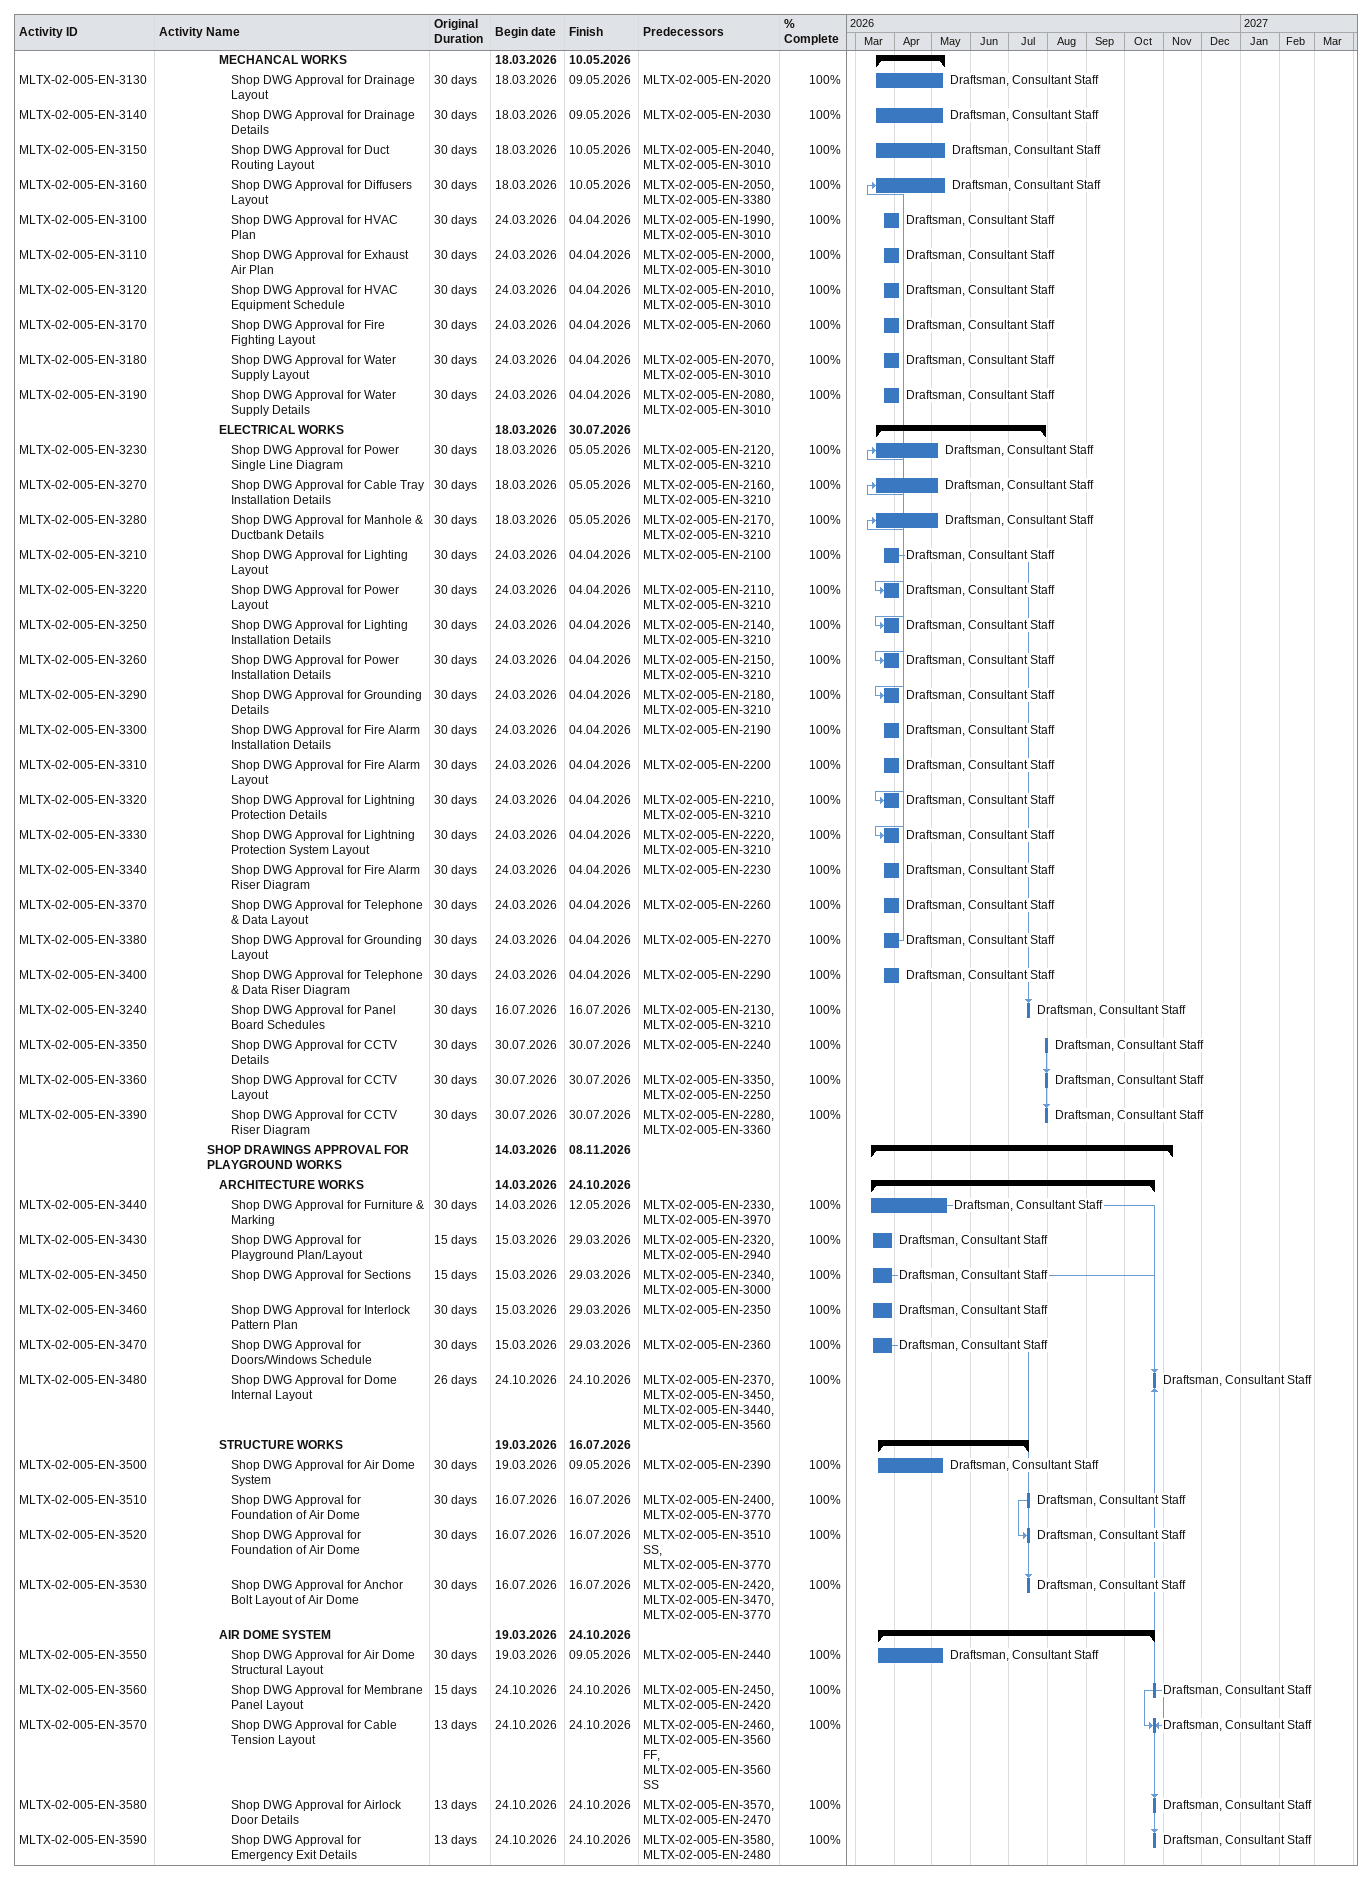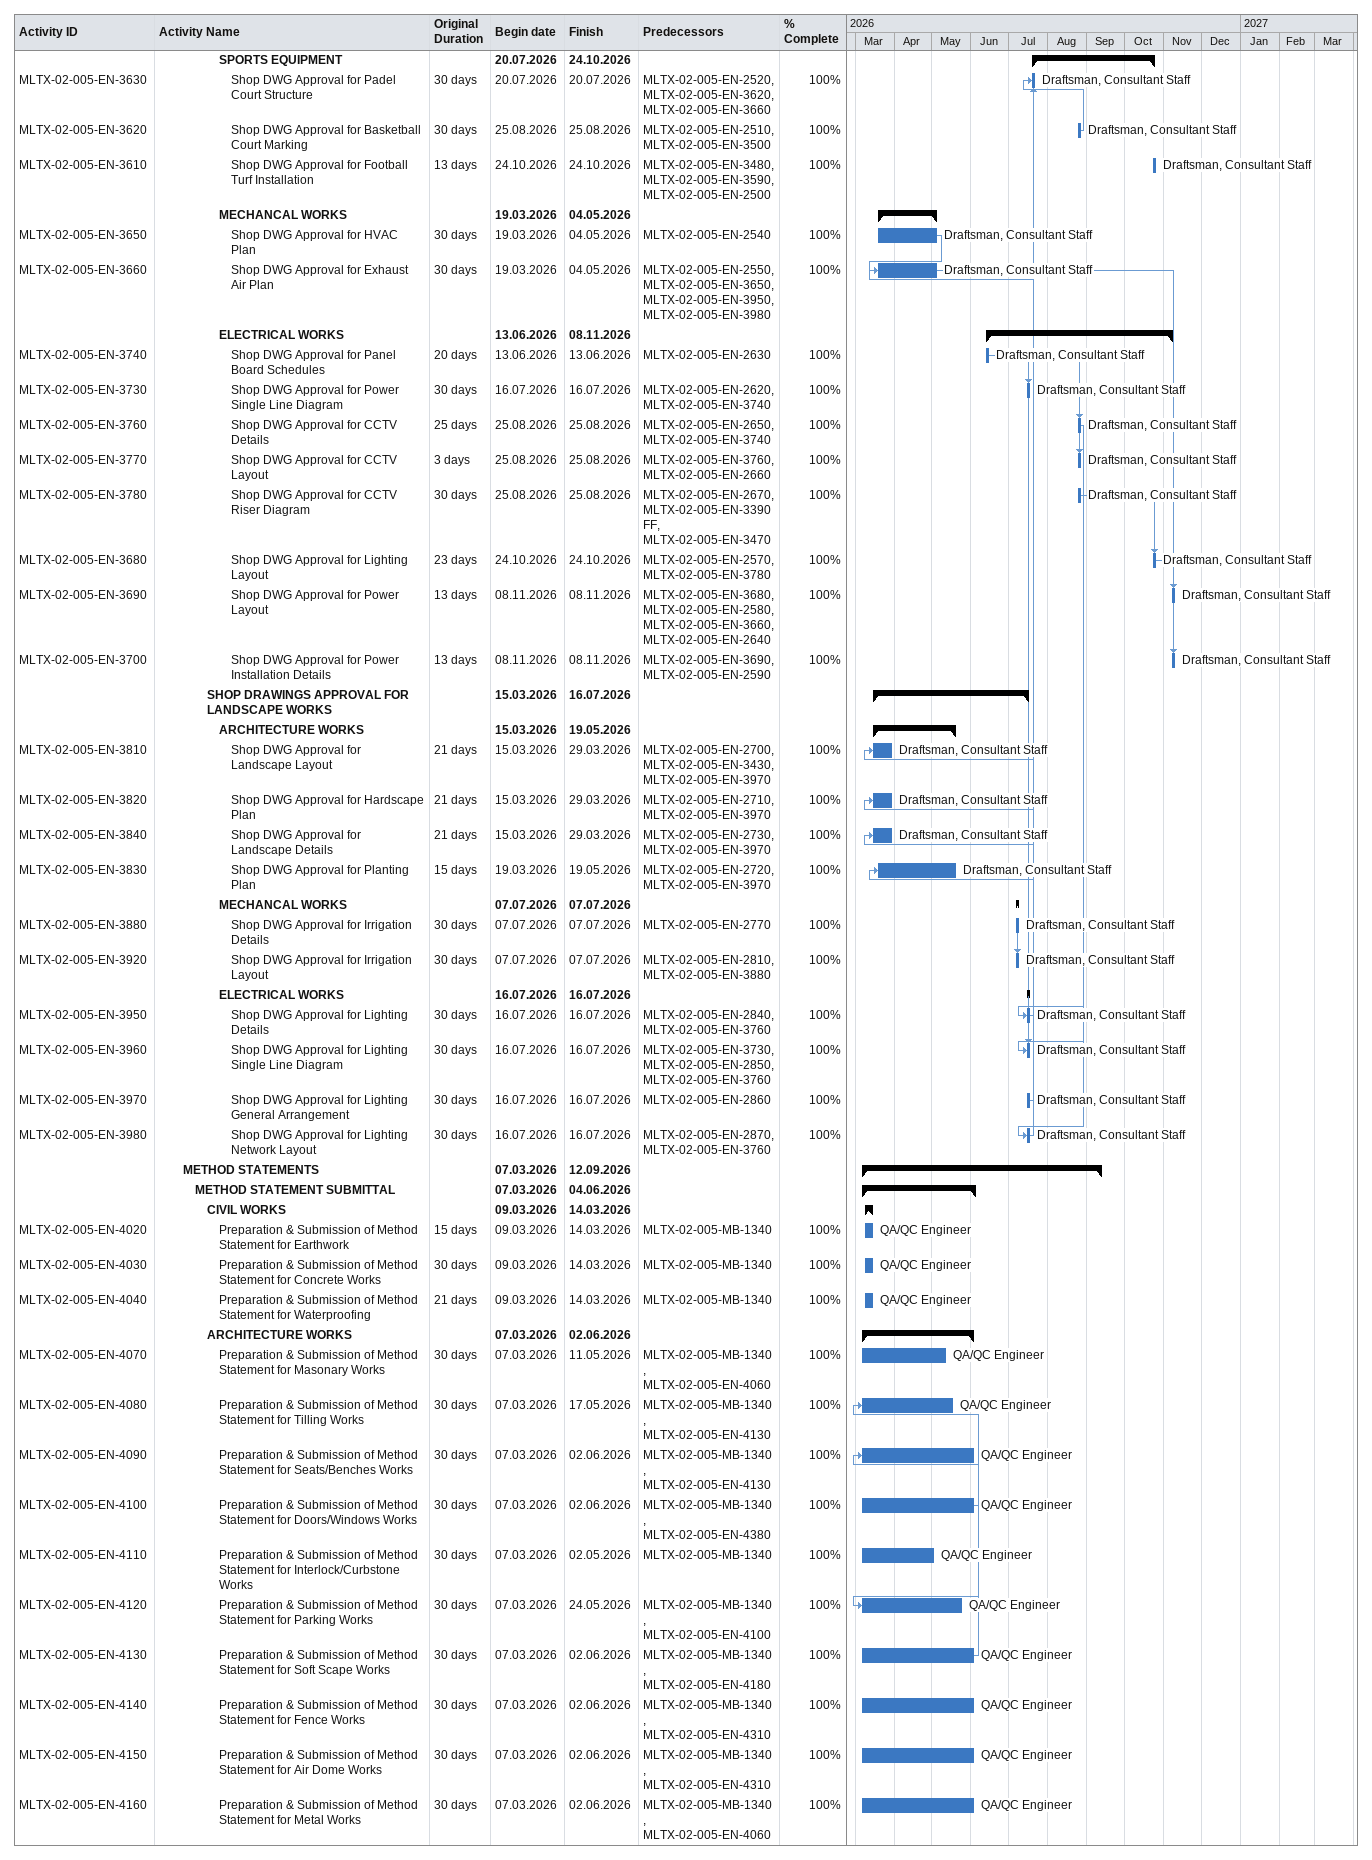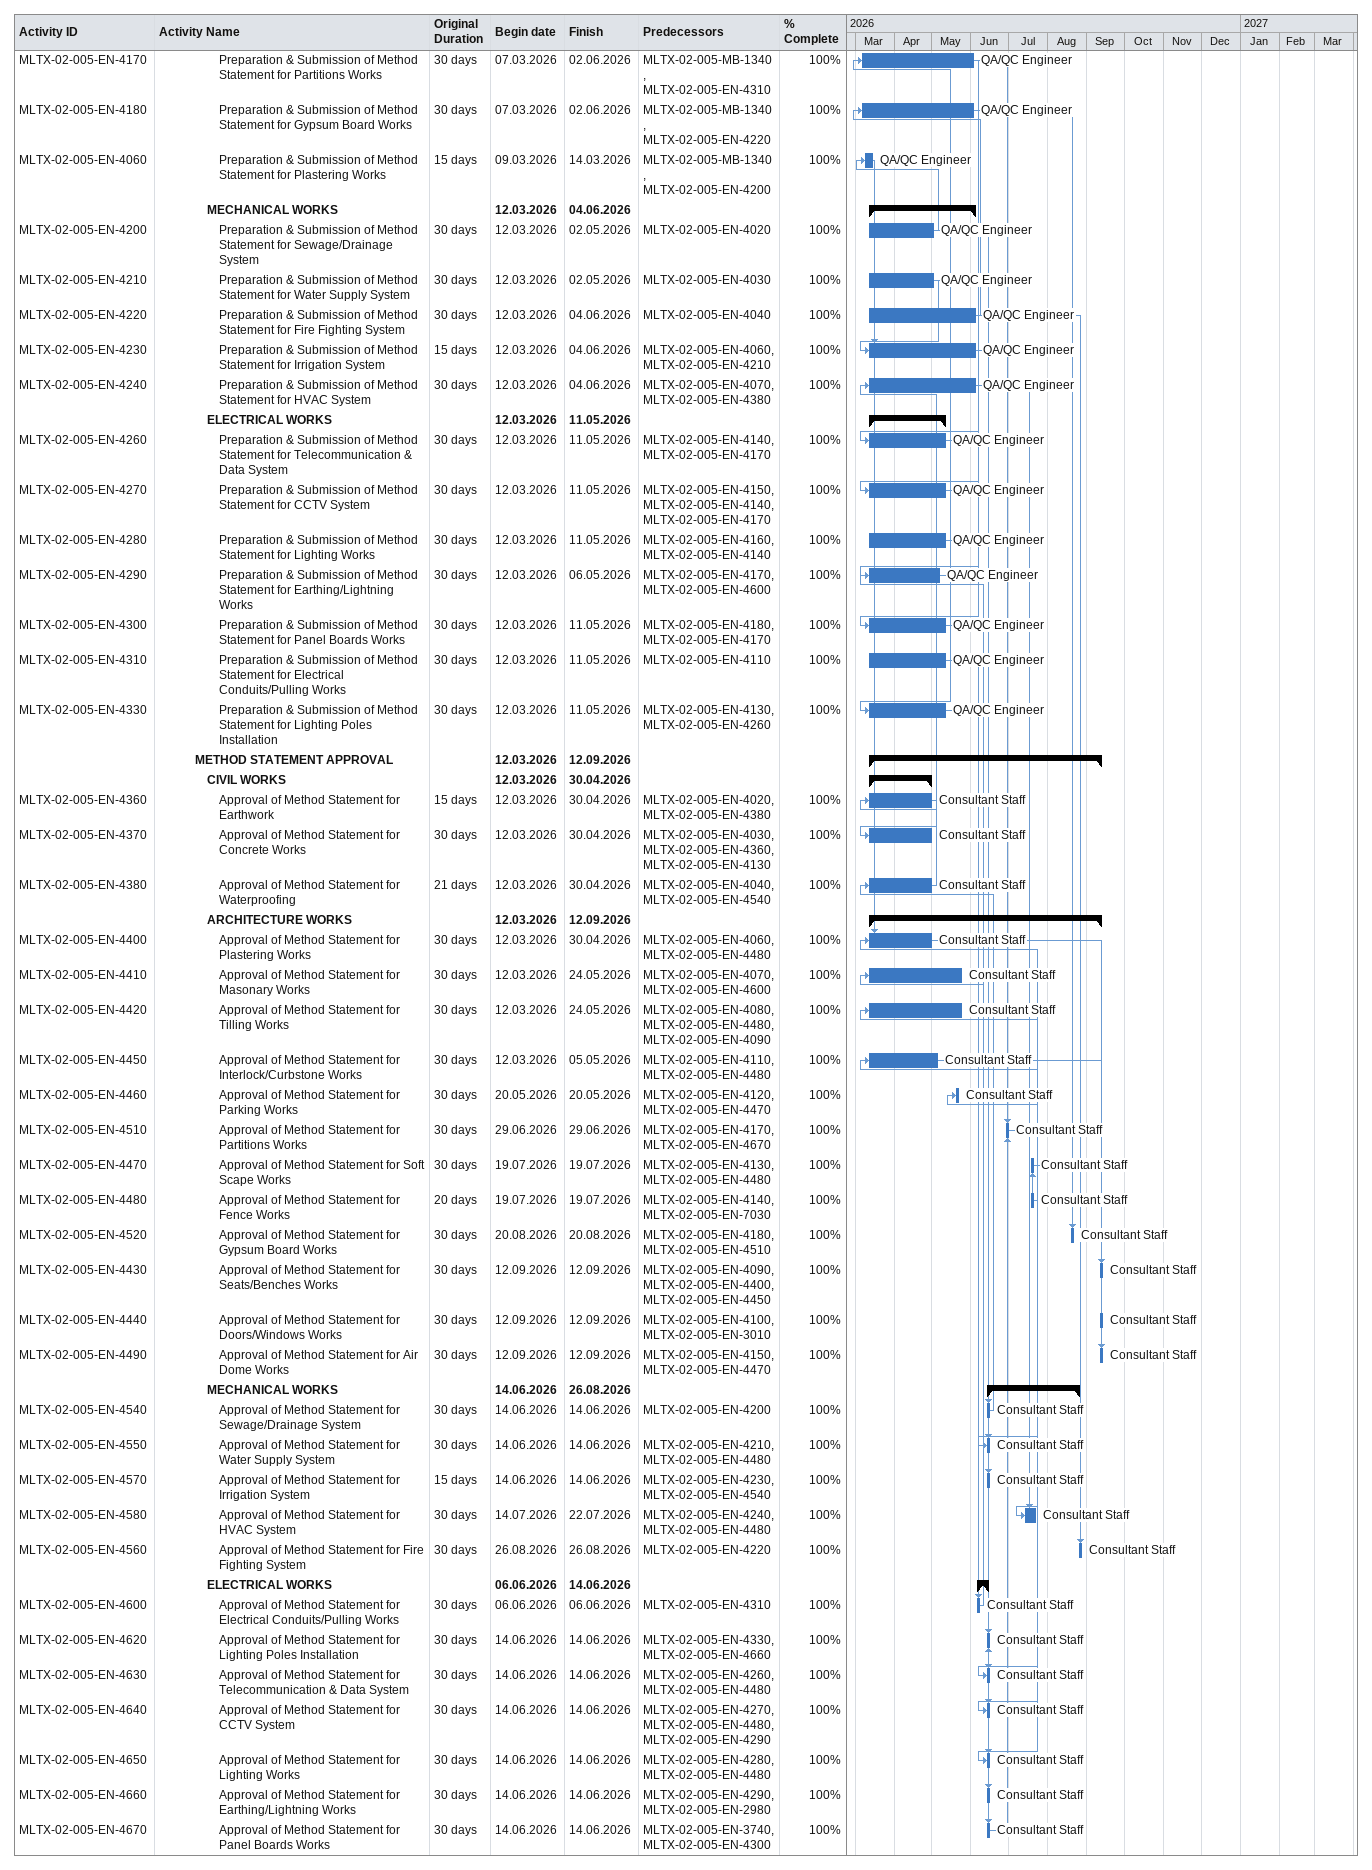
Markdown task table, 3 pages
| ID | Level | Task | Original duration | Start | Finish | Predecessors | Resources | % complete |
|---|---|---|---|---|---|---|---|---|
|  | 6 | **MECHANCAL WORKS** |  | 2026-03-18 | 2026-05-10 |  |  |  |
| MLTX-02-005-EN-3130 | 7 | Shop DWG Approval for Drainage Layout | 30d | 2026-03-18 | 2026-05-09 | MLTX-02-005-EN-2020 | Draftsman, Consultant Staff | 100 |
| MLTX-02-005-EN-3140 | 7 | Shop DWG Approval for Drainage Details | 30d | 2026-03-18 | 2026-05-09 | MLTX-02-005-EN-2030 | Draftsman, Consultant Staff | 100 |
| MLTX-02-005-EN-3150 | 7 | Shop DWG Approval for Duct Routing Layout | 30d | 2026-03-18 | 2026-05-10 | MLTX-02-005-EN-2040, MLTX-02-005-EN-3010 | Draftsman, Consultant Staff | 100 |
| MLTX-02-005-EN-3160 | 7 | Shop DWG Approval for Diffusers Layout | 30d | 2026-03-18 | 2026-05-10 | MLTX-02-005-EN-2050, MLTX-02-005-EN-3380 | Draftsman, Consultant Staff | 100 |
| MLTX-02-005-EN-3100 | 7 | Shop DWG Approval for HVAC Plan | 30d | 2026-03-24 | 2026-04-04 | MLTX-02-005-EN-1990, MLTX-02-005-EN-3010 | Draftsman, Consultant Staff | 100 |
| MLTX-02-005-EN-3110 | 7 | Shop DWG Approval for Exhaust Air Plan | 30d | 2026-03-24 | 2026-04-04 | MLTX-02-005-EN-2000, MLTX-02-005-EN-3010 | Draftsman, Consultant Staff | 100 |
| MLTX-02-005-EN-3120 | 7 | Shop DWG Approval for HVAC Equipment Schedule | 30d | 2026-03-24 | 2026-04-04 | MLTX-02-005-EN-2010, MLTX-02-005-EN-3010 | Draftsman, Consultant Staff | 100 |
| MLTX-02-005-EN-3170 | 7 | Shop DWG Approval for Fire Fighting Layout | 30d | 2026-03-24 | 2026-04-04 | MLTX-02-005-EN-2060 | Draftsman, Consultant Staff | 100 |
| MLTX-02-005-EN-3180 | 7 | Shop DWG Approval for Water Supply Layout | 30d | 2026-03-24 | 2026-04-04 | MLTX-02-005-EN-2070, MLTX-02-005-EN-3010 | Draftsman, Consultant Staff | 100 |
| MLTX-02-005-EN-3190 | 7 | Shop DWG Approval for Water Supply Details | 30d | 2026-03-24 | 2026-04-04 | MLTX-02-005-EN-2080, MLTX-02-005-EN-3010 | Draftsman, Consultant Staff | 100 |
|  | 6 | **ELECTRICAL WORKS** |  | 2026-03-18 | 2026-07-30 |  |  |  |
| MLTX-02-005-EN-3230 | 7 | Shop DWG Approval for Power Single Line Diagram | 30d | 2026-03-18 | 2026-05-05 | MLTX-02-005-EN-2120, MLTX-02-005-EN-3210 | Draftsman, Consultant Staff | 100 |
| MLTX-02-005-EN-3270 | 7 | Shop DWG Approval for Cable Tray Installation Details | 30d | 2026-03-18 | 2026-05-05 | MLTX-02-005-EN-2160, MLTX-02-005-EN-3210 | Draftsman, Consultant Staff | 100 |
| MLTX-02-005-EN-3280 | 7 | Shop DWG Approval for Manhole & Ductbank Details | 30d | 2026-03-18 | 2026-05-05 | MLTX-02-005-EN-2170, MLTX-02-005-EN-3210 | Draftsman, Consultant Staff | 100 |
| MLTX-02-005-EN-3210 | 7 | Shop DWG Approval for Lighting Layout | 30d | 2026-03-24 | 2026-04-04 | MLTX-02-005-EN-2100 | Draftsman, Consultant Staff | 100 |
| MLTX-02-005-EN-3220 | 7 | Shop DWG Approval for Power Layout | 30d | 2026-03-24 | 2026-04-04 | MLTX-02-005-EN-2110, MLTX-02-005-EN-3210 | Draftsman, Consultant Staff | 100 |
| MLTX-02-005-EN-3250 | 7 | Shop DWG Approval for Lighting Installation Details | 30d | 2026-03-24 | 2026-04-04 | MLTX-02-005-EN-2140, MLTX-02-005-EN-3210 | Draftsman, Consultant Staff | 100 |
| MLTX-02-005-EN-3260 | 7 | Shop DWG Approval for Power Installation Details | 30d | 2026-03-24 | 2026-04-04 | MLTX-02-005-EN-2150, MLTX-02-005-EN-3210 | Draftsman, Consultant Staff | 100 |
| MLTX-02-005-EN-3290 | 7 | Shop DWG Approval for Grounding Details | 30d | 2026-03-24 | 2026-04-04 | MLTX-02-005-EN-2180, MLTX-02-005-EN-3210 | Draftsman, Consultant Staff | 100 |
| MLTX-02-005-EN-3300 | 7 | Shop DWG Approval for Fire Alarm Installation Details | 30d | 2026-03-24 | 2026-04-04 | MLTX-02-005-EN-2190 | Draftsman, Consultant Staff | 100 |
| MLTX-02-005-EN-3310 | 7 | Shop DWG Approval for Fire Alarm Layout | 30d | 2026-03-24 | 2026-04-04 | MLTX-02-005-EN-2200 | Draftsman, Consultant Staff | 100 |
| MLTX-02-005-EN-3320 | 7 | Shop DWG Approval for Lightning Protection Details | 30d | 2026-03-24 | 2026-04-04 | MLTX-02-005-EN-2210, MLTX-02-005-EN-3210 | Draftsman, Consultant Staff | 100 |
| MLTX-02-005-EN-3330 | 7 | Shop DWG Approval for Lightning Protection System Layout | 30d | 2026-03-24 | 2026-04-04 | MLTX-02-005-EN-2220, MLTX-02-005-EN-3210 | Draftsman, Consultant Staff | 100 |
| MLTX-02-005-EN-3340 | 7 | Shop DWG Approval for Fire Alarm Riser Diagram | 30d | 2026-03-24 | 2026-04-04 | MLTX-02-005-EN-2230 | Draftsman, Consultant Staff | 100 |
| MLTX-02-005-EN-3370 | 7 | Shop DWG Approval for Telephone & Data Layout | 30d | 2026-03-24 | 2026-04-04 | MLTX-02-005-EN-2260 | Draftsman, Consultant Staff | 100 |
| MLTX-02-005-EN-3380 | 7 | Shop DWG Approval for Grounding Layout | 30d | 2026-03-24 | 2026-04-04 | MLTX-02-005-EN-2270 | Draftsman, Consultant Staff | 100 |
| MLTX-02-005-EN-3400 | 7 | Shop DWG Approval for Telephone & Data Riser Diagram | 30d | 2026-03-24 | 2026-04-04 | MLTX-02-005-EN-2290 | Draftsman, Consultant Staff | 100 |
| MLTX-02-005-EN-3240 | 7 | Shop DWG Approval for Panel Board Schedules | 30d | 2026-07-16 | 2026-07-16 | MLTX-02-005-EN-2130, MLTX-02-005-EN-3210 | Draftsman, Consultant Staff | 100 |
| MLTX-02-005-EN-3350 | 7 | Shop DWG Approval for CCTV Details | 30d | 2026-07-30 | 2026-07-30 | MLTX-02-005-EN-2240 | Draftsman, Consultant Staff | 100 |
| MLTX-02-005-EN-3360 | 7 | Shop DWG Approval for CCTV Layout | 30d | 2026-07-30 | 2026-07-30 | MLTX-02-005-EN-3350, MLTX-02-005-EN-2250 | Draftsman, Consultant Staff | 100 |
| MLTX-02-005-EN-3390 | 7 | Shop DWG Approval for CCTV Riser Diagram | 30d | 2026-07-30 | 2026-07-30 | MLTX-02-005-EN-2280, MLTX-02-005-EN-3360 | Draftsman, Consultant Staff | 100 |
|  | 5 | **SHOP DRAWINGS APPROVAL FOR PLAYGROUND WORKS** |  | 2026-03-14 | 2026-11-08 |  |  |  |
|  | 6 | **ARCHITECTURE WORKS** |  | 2026-03-14 | 2026-10-24 |  |  |  |
| MLTX-02-005-EN-3440 | 7 | Shop DWG Approval for Furniture & Marking | 30d | 2026-03-14 | 2026-05-12 | MLTX-02-005-EN-2330, MLTX-02-005-EN-3970 | Draftsman, Consultant Staff | 100 |
| MLTX-02-005-EN-3430 | 7 | Shop DWG Approval for Playground Plan/Layout | 15d | 2026-03-15 | 2026-03-29 | MLTX-02-005-EN-2320, MLTX-02-005-EN-2940 | Draftsman, Consultant Staff | 100 |
| MLTX-02-005-EN-3450 | 7 | Shop DWG Approval for Sections | 15d | 2026-03-15 | 2026-03-29 | MLTX-02-005-EN-2340, MLTX-02-005-EN-3000 | Draftsman, Consultant Staff | 100 |
| MLTX-02-005-EN-3460 | 7 | Shop DWG Approval for Interlock Pattern Plan | 30d | 2026-03-15 | 2026-03-29 | MLTX-02-005-EN-2350 | Draftsman, Consultant Staff | 100 |
| MLTX-02-005-EN-3470 | 7 | Shop DWG Approval for Doors/Windows Schedule | 30d | 2026-03-15 | 2026-03-29 | MLTX-02-005-EN-2360 | Draftsman, Consultant Staff | 100 |
| MLTX-02-005-EN-3480 | 7 | Shop DWG Approval for Dome Internal Layout | 26d | 2026-10-24 | 2026-10-24 | MLTX-02-005-EN-2370, MLTX-02-005-EN-3450, MLTX-02-005-EN-3440, MLTX-02-005-EN-3560 | Draftsman, Consultant Staff | 100 |
|  | 6 | **STRUCTURE WORKS** |  | 2026-03-19 | 2026-07-16 |  |  |  |
| MLTX-02-005-EN-3500 | 7 | Shop DWG Approval for Air Dome System | 30d | 2026-03-19 | 2026-05-09 | MLTX-02-005-EN-2390 | Draftsman, Consultant Staff | 100 |
| MLTX-02-005-EN-3510 | 7 | Shop DWG Approval for Foundation of Air Dome | 30d | 2026-07-16 | 2026-07-16 | MLTX-02-005-EN-2400, MLTX-02-005-EN-3770 | Draftsman, Consultant Staff | 100 |
| MLTX-02-005-EN-3520 | 7 | Shop DWG Approval for Foundation of Air Dome | 30d | 2026-07-16 | 2026-07-16 | MLTX-02-005-EN-3510SS, MLTX-02-005-EN-3770 | Draftsman, Consultant Staff | 100 |
| MLTX-02-005-EN-3530 | 7 | Shop DWG Approval for Anchor Bolt Layout of Air Dome | 30d | 2026-07-16 | 2026-07-16 | MLTX-02-005-EN-2420, MLTX-02-005-EN-3470, MLTX-02-005-EN-3770 | Draftsman, Consultant Staff | 100 |
|  | 6 | **AIR DOME SYSTEM** |  | 2026-03-19 | 2026-10-24 |  |  |  |
| MLTX-02-005-EN-3550 | 7 | Shop DWG Approval for Air Dome Structural Layout | 30d | 2026-03-19 | 2026-05-09 | MLTX-02-005-EN-2440 | Draftsman, Consultant Staff | 100 |
| MLTX-02-005-EN-3560 | 7 | Shop DWG Approval for Membrane Panel Layout | 15d | 2026-10-24 | 2026-10-24 | MLTX-02-005-EN-2450, MLTX-02-005-EN-2420 | Draftsman, Consultant Staff | 100 |
| MLTX-02-005-EN-3570 | 7 | Shop DWG Approval for Cable Tension Layout | 13d | 2026-10-24 | 2026-10-24 | MLTX-02-005-EN-2460, MLTX-02-005-EN-3560FF, MLTX-02-005-EN-3560SS | Draftsman, Consultant Staff | 100 |
| MLTX-02-005-EN-3580 | 7 | Shop DWG Approval for Airlock Door Details | 13d | 2026-10-24 | 2026-10-24 | MLTX-02-005-EN-3570, MLTX-02-005-EN-2470 | Draftsman, Consultant Staff | 100 |
| MLTX-02-005-EN-3590 | 7 | Shop DWG Approval for Emergency Exit Details | 13d | 2026-10-24 | 2026-10-24 | MLTX-02-005-EN-3580, MLTX-02-005-EN-2480 | Draftsman, Consultant Staff | 100 |
|  | 6 | **SPORTS EQUIPMENT** |  | 2026-07-20 | 2026-10-24 |  |  |  |
| MLTX-02-005-EN-3630 | 7 | Shop DWG Approval for Padel Court Structure | 30d | 2026-07-20 | 2026-07-20 | MLTX-02-005-EN-2520, MLTX-02-005-EN-3620, MLTX-02-005-EN-3660 | Draftsman, Consultant Staff | 100 |
| MLTX-02-005-EN-3620 | 7 | Shop DWG Approval for Basketball Court Marking | 30d | 2026-08-25 | 2026-08-25 | MLTX-02-005-EN-2510, MLTX-02-005-EN-3500 | Draftsman, Consultant Staff | 100 |
| MLTX-02-005-EN-3610 | 7 | Shop DWG Approval for Football Turf Installation | 13d | 2026-10-24 | 2026-10-24 | MLTX-02-005-EN-3480, MLTX-02-005-EN-3590, MLTX-02-005-EN-2500 | Draftsman, Consultant Staff | 100 |
|  | 6 | **MECHANCAL WORKS** |  | 2026-03-19 | 2026-05-04 |  |  |  |
| MLTX-02-005-EN-3650 | 7 | Shop DWG Approval for HVAC Plan | 30d | 2026-03-19 | 2026-05-04 | MLTX-02-005-EN-2540 | Draftsman, Consultant Staff | 100 |
| MLTX-02-005-EN-3660 | 7 | Shop DWG Approval for Exhaust Air Plan | 30d | 2026-03-19 | 2026-05-04 | MLTX-02-005-EN-2550, MLTX-02-005-EN-3650, MLTX-02-005-EN-3950, MLTX-02-005-EN-3980 | Draftsman, Consultant Staff | 100 |
|  | 6 | **ELECTRICAL WORKS** |  | 2026-06-13 | 2026-11-08 |  |  |  |
| MLTX-02-005-EN-3740 | 7 | Shop DWG Approval for Panel Board Schedules | 20d | 2026-06-13 | 2026-06-13 | MLTX-02-005-EN-2630 | Draftsman, Consultant Staff | 100 |
| MLTX-02-005-EN-3730 | 7 | Shop DWG Approval for Power Single Line Diagram | 30d | 2026-07-16 | 2026-07-16 | MLTX-02-005-EN-2620, MLTX-02-005-EN-3740 | Draftsman, Consultant Staff | 100 |
| MLTX-02-005-EN-3760 | 7 | Shop DWG Approval for CCTV Details | 25d | 2026-08-25 | 2026-08-25 | MLTX-02-005-EN-2650, MLTX-02-005-EN-3740 | Draftsman, Consultant Staff | 100 |
| MLTX-02-005-EN-3770 | 7 | Shop DWG Approval for CCTV Layout | 3d | 2026-08-25 | 2026-08-25 | MLTX-02-005-EN-3760, MLTX-02-005-EN-2660 | Draftsman, Consultant Staff | 100 |
| MLTX-02-005-EN-3780 | 7 | Shop DWG Approval for CCTV Riser Diagram | 30d | 2026-08-25 | 2026-08-25 | MLTX-02-005-EN-2670, MLTX-02-005-EN-3390FF, MLTX-02-005-EN-3470 | Draftsman, Consultant Staff | 100 |
| MLTX-02-005-EN-3680 | 7 | Shop DWG Approval for Lighting Layout | 23d | 2026-10-24 | 2026-10-24 | MLTX-02-005-EN-2570, MLTX-02-005-EN-3780 | Draftsman, Consultant Staff | 100 |
| MLTX-02-005-EN-3690 | 7 | Shop DWG Approval for Power Layout | 13d | 2026-11-08 | 2026-11-08 | MLTX-02-005-EN-3680, MLTX-02-005-EN-2580, MLTX-02-005-EN-3660, MLTX-02-005-EN-2640 | Draftsman, Consultant Staff | 100 |
| MLTX-02-005-EN-3700 | 7 | Shop DWG Approval for Power Installation Details | 13d | 2026-11-08 | 2026-11-08 | MLTX-02-005-EN-3690, MLTX-02-005-EN-2590 | Draftsman, Consultant Staff | 100 |
|  | 5 | **SHOP DRAWINGS APPROVAL FOR LANDSCAPE WORKS** |  | 2026-03-15 | 2026-07-16 |  |  |  |
|  | 6 | **ARCHITECTURE WORKS** |  | 2026-03-15 | 2026-05-19 |  |  |  |
| MLTX-02-005-EN-3810 | 7 | Shop DWG Approval for Landscape Layout | 21d | 2026-03-15 | 2026-03-29 | MLTX-02-005-EN-2700, MLTX-02-005-EN-3430, MLTX-02-005-EN-3970 | Draftsman, Consultant Staff | 100 |
| MLTX-02-005-EN-3820 | 7 | Shop DWG Approval for Hardscape Plan | 21d | 2026-03-15 | 2026-03-29 | MLTX-02-005-EN-2710, MLTX-02-005-EN-3970 | Draftsman, Consultant Staff | 100 |
| MLTX-02-005-EN-3840 | 7 | Shop DWG Approval for Landscape Details | 21d | 2026-03-15 | 2026-03-29 | MLTX-02-005-EN-2730, MLTX-02-005-EN-3970 | Draftsman, Consultant Staff | 100 |
| MLTX-02-005-EN-3830 | 7 | Shop DWG Approval for Planting Plan | 15d | 2026-03-19 | 2026-05-19 | MLTX-02-005-EN-2720, MLTX-02-005-EN-3970 | Draftsman, Consultant Staff | 100 |
|  | 6 | **MECHANCAL WORKS** |  | 2026-07-07 | 2026-07-07 |  |  |  |
| MLTX-02-005-EN-3880 | 7 | Shop DWG Approval for Irrigation Details | 30d | 2026-07-07 | 2026-07-07 | MLTX-02-005-EN-2770 | Draftsman, Consultant Staff | 100 |
| MLTX-02-005-EN-3920 | 7 | Shop DWG Approval for Irrigation Layout | 30d | 2026-07-07 | 2026-07-07 | MLTX-02-005-EN-2810, MLTX-02-005-EN-3880 | Draftsman, Consultant Staff | 100 |
|  | 6 | **ELECTRICAL WORKS** |  | 2026-07-16 | 2026-07-16 |  |  |  |
| MLTX-02-005-EN-3950 | 7 | Shop DWG Approval for Lighting Details | 30d | 2026-07-16 | 2026-07-16 | MLTX-02-005-EN-2840, MLTX-02-005-EN-3760 | Draftsman, Consultant Staff | 100 |
| MLTX-02-005-EN-3960 | 7 | Shop DWG Approval for Lighting Single Line Diagram | 30d | 2026-07-16 | 2026-07-16 | MLTX-02-005-EN-3730, MLTX-02-005-EN-2850, MLTX-02-005-EN-3760 | Draftsman, Consultant Staff | 100 |
| MLTX-02-005-EN-3970 | 7 | Shop DWG Approval for Lighting General Arrangement | 30d | 2026-07-16 | 2026-07-16 | MLTX-02-005-EN-2860 | Draftsman, Consultant Staff | 100 |
| MLTX-02-005-EN-3980 | 7 | Shop DWG Approval for Lighting Network Layout | 30d | 2026-07-16 | 2026-07-16 | MLTX-02-005-EN-2870, MLTX-02-005-EN-3760 | Draftsman, Consultant Staff | 100 |
|  | 3 | **METHOD STATEMENTS** |  | 2026-03-07 | 2026-09-12 |  |  |  |
|  | 4 | **METHOD STATEMENT SUBMITTAL** |  | 2026-03-07 | 2026-06-04 |  |  |  |
|  | 5 | **CIVIL WORKS** |  | 2026-03-09 | 2026-03-14 |  |  |  |
| MLTX-02-005-EN-4020 | 6 | Preparation & Submission of Method Statement for Earthwork | 15d | 2026-03-09 | 2026-03-14 | MLTX-02-005-MB-1340 | QA/QC Engineer | 100 |
| MLTX-02-005-EN-4030 | 6 | Preparation & Submission of Method Statement for Concrete Works | 30d | 2026-03-09 | 2026-03-14 | MLTX-02-005-MB-1340 | QA/QC Engineer | 100 |
| MLTX-02-005-EN-4040 | 6 | Preparation & Submission of Method Statement for Waterproofing | 21d | 2026-03-09 | 2026-03-14 | MLTX-02-005-MB-1340 | QA/QC Engineer | 100 |
|  | 5 | **ARCHITECTURE WORKS** |  | 2026-03-07 | 2026-06-02 |  |  |  |
| MLTX-02-005-EN-4070 | 6 | Preparation & Submission of Method Statement for Masonary Works | 30d | 2026-03-07 | 2026-05-11 | MLTX-02-005-MB-1340, MLTX-02-005-EN-4060 | QA/QC Engineer | 100 |
| MLTX-02-005-EN-4080 | 6 | Preparation & Submission of Method Statement for Tilling Works | 30d | 2026-03-07 | 2026-05-17 | MLTX-02-005-MB-1340, MLTX-02-005-EN-4130 | QA/QC Engineer | 100 |
| MLTX-02-005-EN-4090 | 6 | Preparation & Submission of Method Statement for Seats/Benches Works | 30d | 2026-03-07 | 2026-06-02 | MLTX-02-005-MB-1340, MLTX-02-005-EN-4130 | QA/QC Engineer | 100 |
| MLTX-02-005-EN-4100 | 6 | Preparation & Submission of Method Statement for Doors/Windows Works | 30d | 2026-03-07 | 2026-06-02 | MLTX-02-005-MB-1340, MLTX-02-005-EN-4380 | QA/QC Engineer | 100 |
| MLTX-02-005-EN-4110 | 6 | Preparation & Submission of Method Statement for Interlock/Curbstone Works | 30d | 2026-03-07 | 2026-05-02 | MLTX-02-005-MB-1340 | QA/QC Engineer | 100 |
| MLTX-02-005-EN-4120 | 6 | Preparation & Submission of Method Statement for Parking Works | 30d | 2026-03-07 | 2026-05-24 | MLTX-02-005-MB-1340, MLTX-02-005-EN-4100 | QA/QC Engineer | 100 |
| MLTX-02-005-EN-4130 | 6 | Preparation & Submission of Method Statement for Soft Scape Works | 30d | 2026-03-07 | 2026-06-02 | MLTX-02-005-MB-1340, MLTX-02-005-EN-4180 | QA/QC Engineer | 100 |
| MLTX-02-005-EN-4140 | 6 | Preparation & Submission of Method Statement for Fence Works | 30d | 2026-03-07 | 2026-06-02 | MLTX-02-005-MB-1340, MLTX-02-005-EN-4310 | QA/QC Engineer | 100 |
| MLTX-02-005-EN-4150 | 6 | Preparation & Submission of Method Statement for Air Dome Works | 30d | 2026-03-07 | 2026-06-02 | MLTX-02-005-MB-1340, MLTX-02-005-EN-4310 | QA/QC Engineer | 100 |
| MLTX-02-005-EN-4160 | 6 | Preparation & Submission of Method Statement for Metal Works | 30d | 2026-03-07 | 2026-06-02 | MLTX-02-005-MB-1340, MLTX-02-005-EN-4060 | QA/QC Engineer | 100 |
| MLTX-02-005-EN-4170 | 6 | Preparation & Submission of Method Statement for Partitions Works | 30d | 2026-03-07 | 2026-06-02 | MLTX-02-005-MB-1340, MLTX-02-005-EN-4310 | QA/QC Engineer | 100 |
| MLTX-02-005-EN-4180 | 6 | Preparation & Submission of Method Statement for Gypsum Board Works | 30d | 2026-03-07 | 2026-06-02 | MLTX-02-005-MB-1340, MLTX-02-005-EN-4220 | QA/QC Engineer | 100 |
| MLTX-02-005-EN-4060 | 6 | Preparation & Submission of Method Statement for Plastering Works | 15d | 2026-03-09 | 2026-03-14 | MLTX-02-005-MB-1340, MLTX-02-005-EN-4200 | QA/QC Engineer | 100 |
|  | 5 | **MECHANICAL WORKS** |  | 2026-03-12 | 2026-06-04 |  |  |  |
| MLTX-02-005-EN-4200 | 6 | Preparation & Submission of Method Statement for Sewage/Drainage System | 30d | 2026-03-12 | 2026-05-02 | MLTX-02-005-EN-4020 | QA/QC Engineer | 100 |
| MLTX-02-005-EN-4210 | 6 | Preparation & Submission of Method Statement for Water Supply System | 30d | 2026-03-12 | 2026-05-02 | MLTX-02-005-EN-4030 | QA/QC Engineer | 100 |
| MLTX-02-005-EN-4220 | 6 | Preparation & Submission of Method Statement for Fire Fighting System | 30d | 2026-03-12 | 2026-06-04 | MLTX-02-005-EN-4040 | QA/QC Engineer | 100 |
| MLTX-02-005-EN-4230 | 6 | Preparation & Submission of Method Statement for Irrigation System | 15d | 2026-03-12 | 2026-06-04 | MLTX-02-005-EN-4060, MLTX-02-005-EN-4210 | QA/QC Engineer | 100 |
| MLTX-02-005-EN-4240 | 6 | Preparation & Submission of Method Statement for HVAC System | 30d | 2026-03-12 | 2026-06-04 | MLTX-02-005-EN-4070, MLTX-02-005-EN-4380 | QA/QC Engineer | 100 |
|  | 5 | **ELECTRICAL WORKS** |  | 2026-03-12 | 2026-05-11 |  |  |  |
| MLTX-02-005-EN-4260 | 6 | Preparation & Submission of Method Statement for Telecommunication & Data System | 30d | 2026-03-12 | 2026-05-11 | MLTX-02-005-EN-4140, MLTX-02-005-EN-4170 | QA/QC Engineer | 100 |
| MLTX-02-005-EN-4270 | 6 | Preparation & Submission of Method Statement for CCTV System | 30d | 2026-03-12 | 2026-05-11 | MLTX-02-005-EN-4150, MLTX-02-005-EN-4140, MLTX-02-005-EN-4170 | QA/QC Engineer | 100 |
| MLTX-02-005-EN-4280 | 6 | Preparation & Submission of Method Statement for Lighting Works | 30d | 2026-03-12 | 2026-05-11 | MLTX-02-005-EN-4160, MLTX-02-005-EN-4140 | QA/QC Engineer | 100 |
| MLTX-02-005-EN-4290 | 6 | Preparation & Submission of Method Statement for Earthing/Lightning Works | 30d | 2026-03-12 | 2026-05-06 | MLTX-02-005-EN-4170, MLTX-02-005-EN-4600 | QA/QC Engineer | 100 |
| MLTX-02-005-EN-4300 | 6 | Preparation & Submission of Method Statement for Panel Boards Works | 30d | 2026-03-12 | 2026-05-11 | MLTX-02-005-EN-4180, MLTX-02-005-EN-4170 | QA/QC Engineer | 100 |
| MLTX-02-005-EN-4310 | 6 | Preparation & Submission of Method Statement for Electrical Conduits/Pulling Works | 30d | 2026-03-12 | 2026-05-11 | MLTX-02-005-EN-4110 | QA/QC Engineer | 100 |
| MLTX-02-005-EN-4330 | 6 | Preparation & Submission of Method Statement for Lighting Poles Installation | 30d | 2026-03-12 | 2026-05-11 | MLTX-02-005-EN-4130, MLTX-02-005-EN-4260 | QA/QC Engineer | 100 |
|  | 4 | **METHOD STATEMENT APPROVAL** |  | 2026-03-12 | 2026-09-12 |  |  |  |
|  | 5 | **CIVIL WORKS** |  | 2026-03-12 | 2026-04-30 |  |  |  |
| MLTX-02-005-EN-4360 | 6 | Approval of Method Statement for Earthwork | 15d | 2026-03-12 | 2026-04-30 | MLTX-02-005-EN-4020, MLTX-02-005-EN-4380 | Consultant Staff | 100 |
| MLTX-02-005-EN-4370 | 6 | Approval of Method Statement for Concrete Works | 30d | 2026-03-12 | 2026-04-30 | MLTX-02-005-EN-4030, MLTX-02-005-EN-4360, MLTX-02-005-EN-4130 | Consultant Staff | 100 |
| MLTX-02-005-EN-4380 | 6 | Approval of Method Statement for Waterproofing | 21d | 2026-03-12 | 2026-04-30 | MLTX-02-005-EN-4040, MLTX-02-005-EN-4540 | Consultant Staff | 100 |
|  | 5 | **ARCHITECTURE WORKS** |  | 2026-03-12 | 2026-09-12 |  |  |  |
| MLTX-02-005-EN-4400 | 6 | Approval of Method Statement for Plastering Works | 30d | 2026-03-12 | 2026-04-30 | MLTX-02-005-EN-4060, MLTX-02-005-EN-4480 | Consultant Staff | 100 |
| MLTX-02-005-EN-4410 | 6 | Approval of Method Statement for Masonary Works | 30d | 2026-03-12 | 2026-05-24 | MLTX-02-005-EN-4070, MLTX-02-005-EN-4600 | Consultant Staff | 100 |
| MLTX-02-005-EN-4420 | 6 | Approval of Method Statement for Tilling Works | 30d | 2026-03-12 | 2026-05-24 | MLTX-02-005-EN-4080, MLTX-02-005-EN-4480, MLTX-02-005-EN-4090 | Consultant Staff | 100 |
| MLTX-02-005-EN-4450 | 6 | Approval of Method Statement for Interlock/Curbstone Works | 30d | 2026-03-12 | 2026-05-05 | MLTX-02-005-EN-4110, MLTX-02-005-EN-4480 | Consultant Staff | 100 |
| MLTX-02-005-EN-4460 | 6 | Approval of Method Statement for Parking Works | 30d | 2026-05-20 | 2026-05-20 | MLTX-02-005-EN-4120, MLTX-02-005-EN-4470 | Consultant Staff | 100 |
| MLTX-02-005-EN-4510 | 6 | Approval of Method Statement for Partitions Works | 30d | 2026-06-29 | 2026-06-29 | MLTX-02-005-EN-4170, MLTX-02-005-EN-4670 | Consultant Staff | 100 |
| MLTX-02-005-EN-4470 | 6 | Approval of Method Statement for Soft Scape Works | 30d | 2026-07-19 | 2026-07-19 | MLTX-02-005-EN-4130, MLTX-02-005-EN-4480 | Consultant Staff | 100 |
| MLTX-02-005-EN-4480 | 6 | Approval of Method Statement for Fence Works | 20d | 2026-07-19 | 2026-07-19 | MLTX-02-005-EN-4140, MLTX-02-005-EN-7030 | Consultant Staff | 100 |
| MLTX-02-005-EN-4520 | 6 | Approval of Method Statement for Gypsum Board Works | 30d | 2026-08-20 | 2026-08-20 | MLTX-02-005-EN-4180, MLTX-02-005-EN-4510 | Consultant Staff | 100 |
| MLTX-02-005-EN-4430 | 6 | Approval of Method Statement for Seats/Benches Works | 30d | 2026-09-12 | 2026-09-12 | MLTX-02-005-EN-4090, MLTX-02-005-EN-4400, MLTX-02-005-EN-4450 | Consultant Staff | 100 |
| MLTX-02-005-EN-4440 | 6 | Approval of Method Statement for Doors/Windows Works | 30d | 2026-09-12 | 2026-09-12 | MLTX-02-005-EN-4100, MLTX-02-005-EN-3010 | Consultant Staff | 100 |
| MLTX-02-005-EN-4490 | 6 | Approval of Method Statement for Air Dome Works | 30d | 2026-09-12 | 2026-09-12 | MLTX-02-005-EN-4150, MLTX-02-005-EN-4470 | Consultant Staff | 100 |
|  | 5 | **MECHANICAL WORKS** |  | 2026-06-14 | 2026-08-26 |  |  |  |
| MLTX-02-005-EN-4540 | 6 | Approval of Method Statement for Sewage/Drainage System | 30d | 2026-06-14 | 2026-06-14 | MLTX-02-005-EN-4200 | Consultant Staff | 100 |
| MLTX-02-005-EN-4550 | 6 | Approval of Method Statement for Water Supply System | 30d | 2026-06-14 | 2026-06-14 | MLTX-02-005-EN-4210, MLTX-02-005-EN-4480 | Consultant Staff | 100 |
| MLTX-02-005-EN-4570 | 6 | Approval of Method Statement for Irrigation System | 15d | 2026-06-14 | 2026-06-14 | MLTX-02-005-EN-4230, MLTX-02-005-EN-4540 | Consultant Staff | 100 |
| MLTX-02-005-EN-4580 | 6 | Approval of Method Statement for HVAC System | 30d | 2026-07-14 | 2026-07-22 | MLTX-02-005-EN-4240, MLTX-02-005-EN-4480 | Consultant Staff | 100 |
| MLTX-02-005-EN-4560 | 6 | Approval of Method Statement for Fire Fighting System | 30d | 2026-08-26 | 2026-08-26 | MLTX-02-005-EN-4220 | Consultant Staff | 100 |
|  | 5 | **ELECTRICAL WORKS** |  | 2026-06-06 | 2026-06-14 |  |  |  |
| MLTX-02-005-EN-4600 | 6 | Approval of Method Statement for Electrical Conduits/Pulling Works | 30d | 2026-06-06 | 2026-06-06 | MLTX-02-005-EN-4310 | Consultant Staff | 100 |
| MLTX-02-005-EN-4620 | 6 | Approval of Method Statement for Lighting Poles Installation | 30d | 2026-06-14 | 2026-06-14 | MLTX-02-005-EN-4330, MLTX-02-005-EN-4660 | Consultant Staff | 100 |
| MLTX-02-005-EN-4630 | 6 | Approval of Method Statement for Telecommunication & Data System | 30d | 2026-06-14 | 2026-06-14 | MLTX-02-005-EN-4260, MLTX-02-005-EN-4480 | Consultant Staff | 100 |
| MLTX-02-005-EN-4640 | 6 | Approval of Method Statement for CCTV System | 30d | 2026-06-14 | 2026-06-14 | MLTX-02-005-EN-4270, MLTX-02-005-EN-4480, MLTX-02-005-EN-4290 | Consultant Staff | 100 |
| MLTX-02-005-EN-4650 | 6 | Approval of Method Statement for Lighting Works | 30d | 2026-06-14 | 2026-06-14 | MLTX-02-005-EN-4280, MLTX-02-005-EN-4480 | Consultant Staff | 100 |
| MLTX-02-005-EN-4660 | 6 | Approval of Method Statement for Earthing/Lightning Works | 30d | 2026-06-14 | 2026-06-14 | MLTX-02-005-EN-4290, MLTX-02-005-EN-2980 | Consultant Staff | 100 |
| MLTX-02-005-EN-4670 | 6 | Approval of Method Statement for Panel Boards Works | 30d | 2026-06-14 | 2026-06-14 | MLTX-02-005-EN-3740, MLTX-02-005-EN-4300 | Consultant Staff | 100 |
